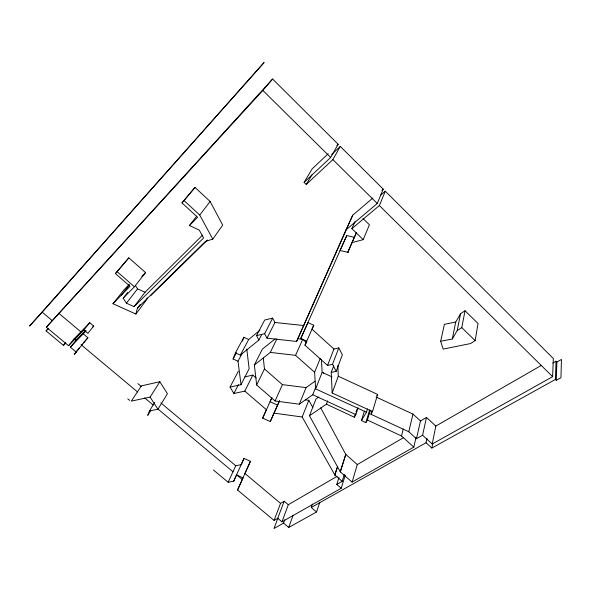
<?xml version="1.0" encoding="UTF-8"?>
<svg xmlns="http://www.w3.org/2000/svg" width="591" height="591" viewBox="0 0 591 591"><rect width="100%" height="100%" fill="white"/><g stroke="black" fill="none" stroke-linecap="round" stroke-linejoin="round"><path stroke-width="0.89" d="M556.271 380.286L556.877 362.047L561.45 359.439L560.97 377.679L556.271 380.286L555.422 379.444L556.05 361.227L552.858 363.044M432.206 444.018L435.833 426.067L426.48 417.438L422.595 435.235L432.206 444.018L552.615 376.681L553.331 358.515L385.288 191.203L380.464 195.296M475.164 340.615L478.016 323.484L465.028 310.755L460.544 313.762L455.727 322.036L452.27 338.99L440.65 341.251L443.184 349.089L470.532 343.556L475.164 340.615L461.785 327.621L465.028 310.755M452.27 338.99L457.183 330.635L460.544 313.762M426.99 438.293L426.045 442.762L431.866 448.067L432.767 443.575M440.65 341.251L444.402 324.341L455.727 322.036M318.859 396.989L315.956 399.014L309.477 415.746L340.261 471.825L352.088 482.101L413.818 447.136L416.042 437.333M371.953 410.811L370.919 414.254L408.765 431.748L416.463 438.758L420.474 420.977L426.48 417.438M408.765 431.748L412.983 414.092L376.075 397.049M413.818 447.136L401.518 435.988L403.261 428.933M129.407 284.278L124.339 289.472L112.947 303.708L135.878 314.05L137.415 308.14L140.126 304.528M147.166 297.871L146.716 299.548L135.878 314.05M352.088 482.101L357.296 464.563L403.52 437.658M370.919 414.254L372.5 411.609L377.634 394.419L338.288 376.253L337.875 365.644M364.374 411.1L361.441 420.556L365.829 422.609L369.752 409.681M365.829 422.609L367.403 420.024L370.262 410.553M361.441 420.556L366.479 412.2L367.528 408.765M213.462 470.037L228.156 482.241L233.718 481.17L244.002 458.409L250.429 461.335L237.53 490.035L274.061 520.398L277.74 518.285L281.981 521.816L341.206 488.269L336.774 484.435L342.167 481.347L344.331 474.359M341.206 488.269L345.262 475.157M336.774 484.435L338.983 477.469M309.477 415.746L326.454 404.178L354.341 417.231L355.871 414.631L358.065 407.797M354.341 417.231L355.442 413.811M355.989 412.097L356.816 409.533M277.866 518.27L274.01 528.502L283.547 523.124L288.733 527.445L316.562 511.983L319.731 502.424M316.562 511.983L311.265 507.492L312.44 504.027M288.733 527.445L293.055 515.418M283.547 523.124L284.803 519.696M372.5 411.609L332.164 392.963L338.288 376.253M326.454 404.178L327.687 400.824M281.981 521.816L288.312 504.721L337.158 476.287M332.164 392.963L331.226 372.419L336.19 371.34L342.352 354.822L338.806 347.9L333.937 349.03L311.974 329.172L313.769 325.213L307.941 322.612L300.782 338.51L306.766 341.184L304.956 345.181L327.547 365.423L332.519 364.315L338.806 347.9M277.74 518.285L284.175 501.234L288.312 504.721M256.199 378.041L252.815 375.1L244.822 391.131L233.881 393.473L230.054 387.068L241.025 384.675L238.01 361.204L233.09 358.996L235.403 352.908L243.876 337.306L248.708 339.47L259.944 330.192M331.226 372.419L333.73 365.822M274.061 520.398L280.548 503.369L284.175 501.234M242.436 341.081L243.876 337.306M154.731 402.456L149.442 410.959L147.72 415.399L150.602 410.76M327.547 365.423L333.937 349.03M275.192 338.857L262.36 349.126L254.374 364.987L256.664 385.007L275.103 400.979L299.312 404.192L312.75 394.751L316.022 386.462M366.479 412.2L315.616 388.893L322.132 372.345L321.445 359.55M342.167 481.347L334.846 474.994L302.178 417.002L308.812 400.314L305.266 399.848M315.616 388.893L314.611 372.271L320.256 358.353M299.312 404.192L306.086 387.63L315.01 381.239M362.94 218.456L369.412 224.772L363.229 239.65L351.874 228.651L379.378 205.557L385.288 191.203M267.014 338.163L274.926 322.501L272.636 318.113L264.642 333.708L267.014 338.163L296.608 341.45L346.038 229.818L377.265 203.467L383.234 189.164L340.29 146.405L331.603 154.569M356.469 232.507L354.305 237.286L346.754 235.587L340.024 250.51L347.789 252.283L356.484 232.684M354.305 237.286L347.789 252.283L348.55 252.46M244.822 391.131L266.401 409.689L262.663 418.125L270.286 421.56L279.432 400.897M270.286 421.56L279.528 400.824M304.956 345.181L313.769 325.213M271.579 398.371L270.094 401.732L277.541 405.086M296.608 341.45L352.716 215.205L372.832 198.044M300.782 338.51L346.754 235.587M233.718 481.17L236.503 474.928L243.071 477.927L237.53 490.035M244.002 458.409L241.217 464.644L235.743 465.76L160.855 402.899M351.874 228.651L355.147 221.344M275.103 400.979L282.402 384.63L264.458 368.939L263.313 358.131M314.611 372.271L295.574 355.346L302.74 339.286L298.44 338.813M262.663 418.125L271.956 397.425M346.038 229.818L352.716 215.205M250.429 461.335L244.896 473.443L280.548 503.369M228.156 482.241L235.743 465.76M256.664 385.007L264.458 368.939M254.374 364.987L270.309 352.413L276.884 338.946M241.025 384.675L249.136 368.725L246.794 349.074M233.881 393.473L238.38 384.689M235.403 352.908L240.352 355.132L258.895 340.024L261.717 334.55M258.895 340.024L256.509 335.599L264.672 320.034L272.636 318.113M230.054 387.068L238.372 371.185M238.01 361.204L242.184 353.352M240.352 355.132L248.708 339.47M233.09 358.996L236.481 352.738M328.16 153.741L312.151 168.863L304.099 182.39L306.249 184.466L332.873 159.622L340.29 146.405M304.099 182.39L330.679 157.457L338.17 144.293L272.614 79.024L46.327 327.192L68.556 345.691L83.878 329.955L89.766 322.716L93.725 326.062L87.889 333.339L83.878 329.955M306.249 184.466L312.018 174.663M376.851 395.734L377.634 394.419M149.442 410.959L157.937 409.223L167.423 393.717L159.843 381.742L141.367 385.871L131.335 401.119L150.099 397.1L159.843 381.742M137.415 308.14L205.454 241.424L212.782 239.111L222.681 225.112L210.137 201.487L195 187.436L181.976 202.912L197.579 217.237L189.475 225.511L199.27 230.121L203.585 238.018L134.083 306.64L126.422 303.19L123.172 298.182L127.671 292.486M134.083 306.64L145.031 292.227L202.58 235.122M212.782 239.111L199.736 215.028L210.137 201.487M189.475 225.511L196.692 216.173M126.422 303.19L137.555 288.866L135.317 285.35M123.172 298.182L134.416 286.768L145.563 272.591L128.823 257.839L115.408 273.596L129.983 286.303L112.947 303.708M79.194 348.143L74.252 354.341L87.904 337.742L83.028 333.649M81.395 345.388L82.489 344.014M83.59 342.632L87.904 337.742M121.251 295.227L129.17 285.29M86.168 330.731L70.381 347.213L76.379 352.206M70.381 347.213L76.291 339.936L85.289 330.716M68.556 345.691L74.488 338.436L89.766 322.716M181.976 202.912L195 187.436M48.418 328.249L46.076 330.923L63.466 345.38L65.719 342.654M115.408 273.596L128.823 257.839M46.327 327.192L262.84 90.445L272.614 79.024M42.183 312.181L264.111 62.498L29.55 326.084L42.183 312.181L52.082 320.455M46.076 330.923L48.13 328.692M63.466 345.38L65.564 343.201M141.847 276.374L145.563 272.591M92.558 327.244L93.725 326.062M150.609 295.729L207.515 239.976M336.833 145.549L338.17 144.293M381.852 190.346L383.234 189.164M457.183 330.635L461.785 327.621M435.833 426.067L541.341 365.408M416.463 438.758L422.595 435.235M311.265 507.492L426.045 442.762M431.866 448.067L555.422 379.444M352.184 242.591L363.229 239.65M256.509 335.599L264.642 333.708M244.755 376.903L252.815 375.1M274.926 322.501L303.84 325.545M270.309 352.413L295.574 355.346M282.402 384.63L306.086 387.63M274.098 413.153L302.178 417.002M137.555 288.866L145.031 292.227M323.757 373.091L322.132 372.345L332.053 376.888M312.75 394.751L355.871 414.631M367.403 420.024L401.518 435.988M127.782 398.829L129.695 400.417M74.488 338.436L76.291 339.936M74.001 338.791L76.121 340.564M81.07 344.701L137.629 392.01M144.699 397.92L153.18 405.02M157.42 408.566L233.068 471.832M236.607 474.795L242.258 479.523M137.902 383.625L141.367 386.536M58.664 313.156L80.937 331.891M117.181 271.72L134.416 286.768M357.296 464.563L345.779 454.435L320.714 407.849M302.74 339.286L306.67 342.817M184.111 200.659L199.736 215.028M412.983 414.092L420.474 420.977M262.84 90.445L330.679 157.457M332.873 159.622L377.265 203.467M379.378 205.557L552.615 376.681M556.05 361.227L556.877 362.047M150.099 397.1L157.937 409.223M308.812 400.314L312.824 407.576M332.519 364.315L336.19 371.34M345.779 454.435L340.276 471.817L345.779 454.435M337.646 466.314L334.846 474.994L337.646 466.314"/></g></svg>
